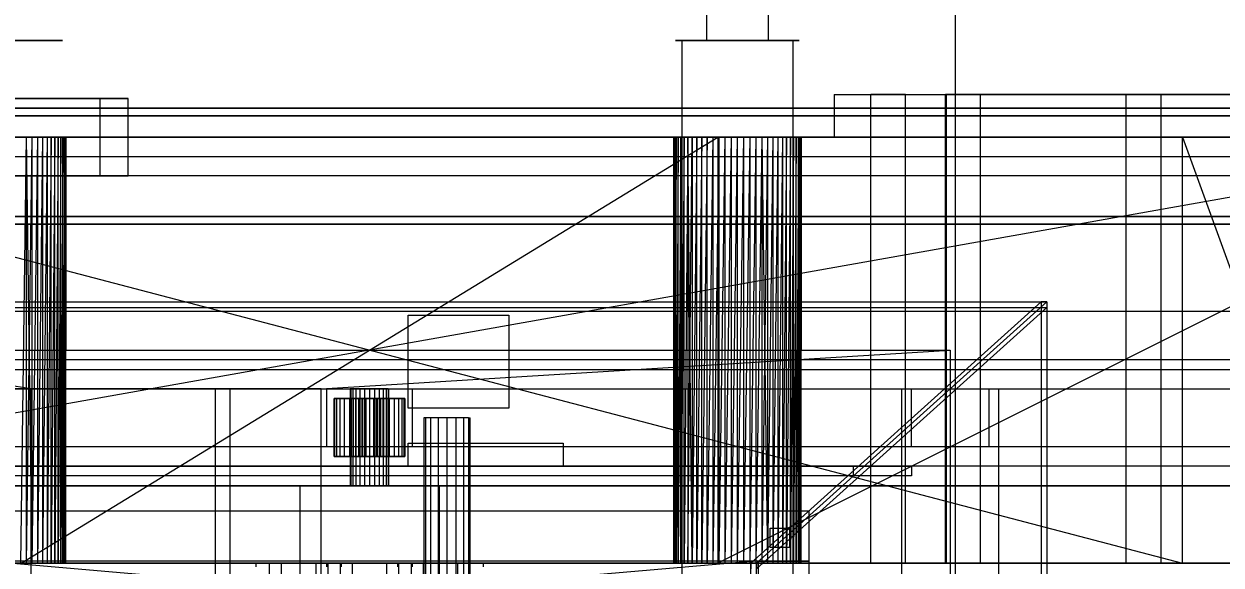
# Model space of a CAD drawing. Header units: millimetres. Extents: x -1970 to 34302, y -65268 to 6837.
# Drawn here: x 25550 to 26168, y -17791 to -17512 of the extents above; entities that cross this region are included whole.
import ezdxf

# ---------------------------------------------------------------- set-up
doc = ezdxf.new("R2010")
doc.units = ezdxf.units.MM
for name, color, linetype, lineweight in [('COTAS_P', 1, 'Continuous', 0), ('superior_briquetadora', 7, 'Continuous', 0), ('superior_C02', 7, 'Continuous', 0), ('superior_C02-briq', 7, 'Continuous', 0), ('superior_C05', 7, 'Continuous', 0)]:
    doc.layers.add(name, color=color, linetype=linetype, lineweight=lineweight)
doc.dimstyles.new('R19_100', dxfattribs={"dimtxt": 250, "dimasz": 150, "dimexe": 150, "dimexo": 80, "dimgap": 100, "dimtad": 1, "dimtih": 1, "dimtoh": 1, "dimdsep": 46, "dimcen": 0.09, "dimadec": 0, "dimazin": 0, "dimtfac": 1, "dimtdec": 4, "dimtofl": 0, "dimtmove": 0, "dimatfit": 3, "dimfxl": 1, "dimtolj": 1, "dimtzin": 0, "dimarcsym": 0})

# ---------------------------------------------------------------- blocks, each defined once
blk = doc.blocks.new('*D23')
at = {"layer": 'COTAS_P', "color": 0, "lineweight": -2, "transparency": 16777216}
for p, q in [((25128.19, -17920), (25128.19, -16950)), ((27628.19, -17920), (27628.19, -16950)), ((25278.19, -17100), (27478.19, -17100))]:
    blk.add_line(p, q, dxfattribs=at)
at = {"layer": 'COTAS_P', "color": 0, "transparency": 16777216}
for points in [[(25278.19, -17075), (25278.19, -17125), (25128.19, -17100)], [(27478.19, -17075), (27478.19, -17125), (27628.19, -17100)]]:
    blk.add_solid(points, dxfattribs=at)
at = {"layer": 'Defpoints', "color": 0, "transparency": 16777216}
for p in [(27628.19, -17100), (25128.19, -18000), (27628.19, -18000)]:
    blk.add_point(p, dxfattribs=at)

msp = doc.modelspace()

# ---------------------------------------------------------------- linework, layer by layer
at = {"layer": 'superior_briquetadora'}
for p, q in [((26030.804, -17250), (26030.804, -17800)), ((25902.25, -17280), (25902.25, -17520)), ((25934.124, -17280), (25934.124, -17520)), ((25551.7, -17520), (25537.777, -17520)), ((25538.597, -17520), (25552.439, -17520)), ((25551.96, -17520), (25545.704, -17520)), ((25546.115, -17520), (25552.244, -17520)), ((25562.947, -17520), (25551.7, -17520)), ((25555.488, -17520), (25551.96, -17520)), ((25552.244, -17520), (25555.59, -17520)), ((25552.439, -17520), (25563.459, -17520)), ((25555.59, -17520), (25555.488, -17520)), ((25569.29, -17520), (25562.947, -17520)), ((25563.459, -17520), (25569.473, -17520)), ((25569.473, -17520), (25569.29, -17520)), ((25889.536, -17520), (25886.189, -17520)), ((25886.189, -17520), (25889.18, -17520)), ((25889.18, -17520), (25897.916, -17520)), ((25898.557, -17520), (25889.536, -17520)), ((25889.536, -17520), (25889.536, -17800)), ((25897.916, -17520), (25910.667, -17520)), ((25911.466, -17520), (25898.557, -17520)), ((25902.25, -17520), (25900.388, -17520)), ((25900.388, -17520), (25902.052, -17520)), ((25902.052, -17520), (25906.911, -17520)), ((25907.268, -17520), (25902.25, -17520)), ((25906.911, -17520), (25914.004, -17520)), ((25914.448, -17520), (25907.268, -17520)), ((25910.667, -17520), (25924.907, -17520)), ((25925.706, -17520), (25911.466, -17520)), ((25914.004, -17520), (25921.925, -17520)), ((25922.369, -17520), (25914.448, -17520)), ((25921.925, -17520), (25929.105, -17520)), ((25929.462, -17520), (25922.369, -17520)), ((25924.907, -17520), (25937.816, -17520)), ((25938.457, -17520), (25925.706, -17520)), ((25929.105, -17520), (25934.124, -17520)), ((25934.321, -17520), (25929.462, -17520)), ((25934.124, -17520), (25935.985, -17520)), ((25935.985, -17520), (25934.321, -17520)), ((25937.816, -17520), (25946.837, -17520)), ((25947.193, -17520), (25938.457, -17520)), ((25946.837, -17520), (25950.184, -17520)), ((25946.837, -17520), (25946.837, -17800)), ((25950.184, -17520), (25947.193, -17520)), ((25968.187, -17548), (25969.353, -17548)), ((25968.187, -17548), (25968.187, -17570)), ((25969.353, -17548), (25972.836, -17548)), ((25972.836, -17548), (25978.584, -17548)), ((25978.584, -17548), (25986.514, -17548)), ((25986.514, -17548), (25996.509, -17548)), ((25987.187, -17790), (25987.187, -17548)), ((25988.078, -17548), (25987.187, -17548)), ((25990.575, -17548), (25988.078, -17548)), ((25994.184, -17548), (25990.575, -17548)), ((25998.189, -17548), (25994.184, -17548)), ((25996.509, -17548), (26008.425, -17548)), ((26001.798, -17548), (25998.189, -17548)), ((26004.295, -17548), (26001.798, -17548)), ((26005.187, -17548), (26004.295, -17548)), ((26005.187, -17790), (26005.187, -17548)), ((26008.425, -17548), (26022.087, -17548)), ((26022.087, -17548), (26037.296, -17548)), ((26025.848, -17790), (26025.848, -17548)), ((26026.74, -17548), (26025.848, -17548)), ((26026.187, -17548), (26026.187, -17790)), ((26027.923, -17548), (26026.187, -17548)), ((26029.237, -17548), (26026.74, -17548)), ((26033.074, -17548), (26027.923, -17548)), ((26032.846, -17548), (26029.237, -17548)), ((26036.851, -17548), (26032.846, -17548)), ((26041.464, -17548), (26033.074, -17548)), ((26040.46, -17548), (26036.851, -17548)), ((26037.296, -17548), (26053.831, -17548)), ((26042.957, -17548), (26040.46, -17548)), ((26052.808, -17548), (26041.464, -17548)), ((26043.848, -17548), (26042.957, -17548)), ((26043.848, -17790), (26043.848, -17548)), ((26066.718, -17548), (26052.808, -17548)), ((26053.831, -17548), (26071.45, -17548)), ((26082.721, -17548), (26066.718, -17548)), ((26071.45, -17548), (26089.896, -17548)), ((26100.273, -17548), (26082.721, -17548)), ((26089.896, -17548), (26108.901, -17548)), ((26118.775, -17548), (26100.273, -17548)), ((26108.901, -17548), (26128.187, -17548)), ((26137.598, -17548), (26118.775, -17548)), ((26119.187, -17790), (26119.187, -17548)), ((26120.078, -17548), (26119.187, -17548)), ((26122.575, -17548), (26120.078, -17548)), ((26126.184, -17548), (26122.575, -17548)), ((26130.189, -17548), (26126.184, -17548)), ((26128.187, -17548), (26147.472, -17548)), ((26133.798, -17548), (26130.189, -17548)), ((26136.295, -17548), (26133.798, -17548)), ((26137.187, -17548), (26136.295, -17548)), ((26137.187, -17790), (26137.187, -17548)), ((26156.1, -17548), (26137.598, -17548)), ((26147.472, -17548), (26166.477, -17548)), ((26173.652, -17548), (26156.1, -17548)), ((26166.477, -17548), (26184.923, -17548)), ((26742.28, -17555), (24692.28, -17555)), ((24693.734, -17555), (26743.734, -17555)), ((26762.639, -17555), (24712.639, -17555)), ((24714.093, -17555), (26764.093, -17555)), ((24693.734, -17559), (26743.734, -17559)), ((26762.639, -17559), (24712.639, -17559)), ((24628.187, -17570), (26828.187, -17570)), ((24748.187, -17570), (26708.187, -17570)), ((26348.187, -17570), (25108.187, -17790)), ((26348.187, -17570), (25108.187, -17570)), ((26348.187, -17570), (25121.52, -17570)), ((26624.187, -17570), (25121.52, -17570)), ((25308.187, -17570), (26148.187, -17570)), ((25308.187, -17570), (26148.187, -17790)), ((26148.187, -17570), (25541.421, -17570)), ((25544.625, -17570), (25911.749, -17570)), ((26148.187, -17570), (25544.625, -17570)), ((25914.952, -17570), (25544.625, -17570)), ((25550.815, -17570), (25547.766, -17790)), ((25550.815, -17570), (25547.766, -17570)), ((25547.766, -17570), (25908.607, -17570)), ((25547.766, -17570), (25911.749, -17570)), ((25550.815, -17570), (25548.187, -17570)), ((25553.743, -17570), (25548.187, -17570)), ((25556.52, -17570), (25548.187, -17570)), ((25559.122, -17570), (25548.187, -17570)), ((25561.521, -17570), (25548.187, -17570)), ((25563.696, -17570), (25548.187, -17570)), ((25565.625, -17570), (25548.187, -17570)), ((25908.187, -17570), (25548.187, -17570)), ((25548.187, -17790), (25908.187, -17570)), ((25553.743, -17570), (25550.815, -17790)), ((25550.815, -17570), (25550.815, -17790)), ((25553.743, -17570), (25550.815, -17570)), ((25550.815, -17570), (25905.558, -17570)), ((25550.815, -17570), (25908.607, -17570)), ((25550.815, -17570), (25553.743, -17790)), ((25556.52, -17570), (25553.743, -17790)), ((25553.743, -17570), (25553.743, -17790)), ((25556.52, -17570), (25553.743, -17570)), ((25553.743, -17570), (25902.63, -17570)), ((25905.558, -17570), (25553.743, -17570)), ((25559.122, -17570), (25556.52, -17790)), ((25556.52, -17570), (25556.52, -17790)), ((25559.122, -17570), (25556.52, -17570)), ((25556.52, -17570), (25897.252, -17570)), ((25556.52, -17570), (25899.853, -17570)), ((25556.52, -17570), (25902.63, -17570)), ((25561.521, -17570), (25559.122, -17790)), ((25559.122, -17570), (25559.122, -17790)), ((25561.521, -17570), (25559.122, -17570)), ((25559.122, -17570), (25897.252, -17570)), ((25563.696, -17570), (25561.521, -17790)), ((25561.521, -17570), (25561.521, -17790)), ((25563.696, -17570), (25561.521, -17570)), ((25561.521, -17570), (25894.852, -17570)), ((25897.252, -17570), (25561.521, -17570)), ((25565.625, -17570), (25563.696, -17790)), ((25563.696, -17790), (25563.696, -17570)), ((25565.625, -17570), (25563.696, -17570)), ((25563.696, -17570), (25892.677, -17570)), ((25894.852, -17570), (25563.696, -17570)), ((25567.29, -17570), (25565.625, -17790)), ((25565.625, -17790), (25565.625, -17570)), ((25567.29, -17570), (25565.625, -17570)), ((25565.625, -17570), (25908.187, -17570)), ((25565.625, -17570), (25890.748, -17570)), ((25565.625, -17570), (25889.083, -17570)), ((25565.625, -17570), (25892.677, -17570)), ((25568.675, -17570), (25567.29, -17790)), ((25567.29, -17790), (25567.29, -17570)), ((25568.675, -17570), (25567.29, -17570)), ((25567.29, -17570), (25889.083, -17570)), ((25569.766, -17570), (25568.675, -17790)), ((25568.675, -17790), (25568.675, -17570)), ((25569.766, -17570), (25568.675, -17570)), ((25568.675, -17570), (25889.083, -17570)), ((25568.675, -17570), (25887.699, -17570)), ((25886.608, -17570), (25568.675, -17570)), ((25570.552, -17570), (25569.766, -17790)), ((25569.766, -17790), (25569.766, -17570)), ((25570.552, -17570), (25569.766, -17570)), ((25569.766, -17570), (25886.608, -17570)), ((25885.821, -17570), (25569.766, -17570)), ((25569.766, -17570), (25887.699, -17570)), ((25571.028, -17570), (25570.552, -17790)), ((25570.552, -17790), (25570.552, -17570)), ((25571.028, -17570), (25570.552, -17570)), ((25570.552, -17570), (25885.821, -17570)), ((25571.187, -17570), (25571.028, -17790)), ((25571.028, -17790), (25571.028, -17570)), ((25571.187, -17570), (25571.028, -17570)), ((25571.028, -17570), (25885.821, -17570)), ((25571.028, -17570), (25885.345, -17570)), ((25885.187, -17570), (25571.028, -17570)), ((25571.187, -17790), (25571.187, -17570)), ((25571.187, -17570), (25885.187, -17570)), ((25571.187, -17570), (25885.345, -17570)), ((25885.345, -17570), (25885.187, -17790)), ((25885.187, -17570), (25885.187, -17790)), ((25885.345, -17570), (25885.187, -17570)), ((25885.345, -17570), (25885.345, -17790)), ((25885.821, -17790), (25885.345, -17570)), ((25885.821, -17570), (25885.345, -17570)), ((25885.345, -17790), (25885.821, -17570)), ((25886.608, -17570), (25885.821, -17790)), ((25885.821, -17570), (25885.821, -17790)), ((25886.608, -17570), (25885.821, -17570)), ((25887.699, -17570), (25886.608, -17790)), ((25886.608, -17790), (25886.608, -17570)), ((25887.699, -17570), (25886.608, -17570)), ((25889.083, -17570), (25887.699, -17790)), ((25887.699, -17790), (25887.699, -17570)), ((25889.083, -17570), (25887.699, -17570)), ((25890.748, -17570), (25889.083, -17790)), ((25889.083, -17790), (25889.083, -17570)), ((25890.748, -17570), (25889.083, -17570)), ((25892.677, -17570), (25890.748, -17790)), ((25890.748, -17790), (25890.748, -17570)), ((25892.677, -17570), (25890.748, -17570)), ((25890.748, -17570), (25908.187, -17570)), ((25892.677, -17570), (25892.677, -17790)), ((25894.852, -17790), (25892.677, -17570)), ((25894.852, -17570), (25892.677, -17570)), ((25908.187, -17570), (25892.677, -17570)), ((25892.677, -17790), (25894.852, -17570)), ((25897.252, -17570), (25894.852, -17790)), ((25894.852, -17570), (25894.852, -17790)), ((25897.252, -17570), (25894.852, -17570)), ((25894.852, -17570), (25908.187, -17570)), ((25899.853, -17570), (25897.252, -17790)), ((25897.252, -17790), (25897.252, -17570)), ((25899.853, -17570), (25897.252, -17570)), ((25897.252, -17570), (25908.187, -17570)), ((25902.63, -17570), (25899.853, -17790)), ((25899.853, -17790), (25899.853, -17570)), ((25902.63, -17570), (25899.853, -17570)), ((25899.853, -17570), (25908.187, -17570)), ((25905.558, -17570), (25902.63, -17790)), ((25902.63, -17790), (25902.63, -17570)), ((25905.558, -17570), (25902.63, -17570)), ((25902.63, -17570), (25908.187, -17570)), ((25908.607, -17570), (25905.558, -17790)), ((25905.558, -17570), (25905.558, -17790)), ((25908.607, -17570), (25905.558, -17570)), ((25905.558, -17570), (25908.187, -17570)), ((26348.187, -17570), (25908.187, -17570)), ((25908.187, -17570), (25908.187, -17790)), ((25908.607, -17570), (25908.187, -17570)), ((25911.749, -17570), (25908.187, -17570)), ((25914.952, -17570), (25908.187, -17570)), ((25918.187, -17570), (25908.187, -17570)), ((25921.421, -17570), (25908.187, -17570)), ((25924.625, -17570), (25908.187, -17570)), ((25927.766, -17570), (25908.187, -17570)), ((25930.815, -17570), (25908.187, -17570)), ((25933.743, -17570), (25908.187, -17570)), ((25936.52, -17570), (25908.187, -17570)), ((25939.122, -17570), (25908.187, -17570)), ((25941.521, -17570), (25908.187, -17570)), ((25943.696, -17570), (25908.187, -17570)), ((26228.187, -17570), (25908.187, -17570)), ((26348.187, -17570), (25908.187, -17790)), ((25911.749, -17570), (25908.607, -17790)), ((25908.607, -17570), (25908.607, -17790)), ((25911.749, -17570), (25908.607, -17570)), ((25914.952, -17570), (25911.749, -17790)), ((25911.749, -17570), (25911.749, -17790)), ((25914.952, -17570), (25911.749, -17570)), ((25918.187, -17570), (25914.952, -17790)), ((25914.952, -17570), (25914.952, -17790)), ((25918.187, -17570), (25914.952, -17570)), ((25914.952, -17570), (26148.187, -17570)), ((25921.421, -17570), (25918.187, -17790)), ((25918.187, -17570), (25918.187, -17790)), ((25921.421, -17570), (25918.187, -17570)), ((25918.187, -17570), (26148.187, -17570)), ((25924.625, -17570), (25921.421, -17790)), ((25921.421, -17570), (25921.421, -17790)), ((25924.625, -17570), (25921.421, -17570)), ((25921.421, -17570), (26148.187, -17570)), ((25927.766, -17570), (25924.625, -17790)), ((25924.625, -17570), (25924.625, -17790)), ((25927.766, -17570), (25924.625, -17570)), ((25924.625, -17570), (26148.187, -17570)), ((25930.815, -17570), (25927.766, -17790)), ((25927.766, -17570), (25927.766, -17790)), ((25930.815, -17570), (25927.766, -17570)), ((25927.766, -17570), (26148.187, -17570)), ((25933.743, -17570), (25930.815, -17790)), ((25930.815, -17570), (25930.815, -17790)), ((25933.743, -17570), (25930.815, -17570)), ((25930.815, -17570), (26148.187, -17570)), ((25930.815, -17570), (25933.743, -17790)), ((25936.52, -17570), (25933.743, -17790)), ((25933.743, -17570), (25933.743, -17790)), ((25936.52, -17570), (25933.743, -17570)), ((25933.743, -17570), (26148.187, -17570)), ((25939.122, -17570), (25936.52, -17790)), ((25936.52, -17570), (25936.52, -17790)), ((25939.122, -17570), (25936.52, -17570)), ((25936.52, -17570), (26148.187, -17570)), ((25941.521, -17570), (25939.122, -17790)), ((25939.122, -17570), (25939.122, -17790)), ((25941.521, -17570), (25939.122, -17570)), ((25939.122, -17570), (26148.187, -17570)), ((25943.696, -17570), (25941.521, -17790)), ((25941.521, -17570), (25941.521, -17790)), ((25943.696, -17570), (25941.521, -17570)), ((25941.521, -17570), (26148.187, -17570)), ((25945.625, -17570), (25943.696, -17790)), ((25943.696, -17790), (25943.696, -17570)), ((25945.625, -17570), (25943.696, -17570)), ((25943.696, -17570), (26148.187, -17570)), ((25943.696, -17570), (26228.187, -17570)), ((25947.29, -17570), (25945.625, -17790)), ((25945.625, -17790), (25945.625, -17570)), ((25947.29, -17570), (25945.625, -17570)), ((25945.625, -17570), (26148.187, -17570)), ((25945.625, -17570), (26228.187, -17570)), ((25948.675, -17570), (25947.29, -17790)), ((25947.29, -17790), (25947.29, -17570)), ((25948.675, -17570), (25947.29, -17570)), ((25947.29, -17570), (26148.187, -17570)), ((25947.29, -17570), (26228.187, -17570)), ((25949.766, -17570), (25948.675, -17790)), ((25948.675, -17790), (25948.675, -17570)), ((25949.766, -17570), (25948.675, -17570)), ((25948.675, -17570), (26148.187, -17570)), ((25948.675, -17570), (26228.187, -17570)), ((25950.552, -17570), (25949.766, -17790)), ((25949.766, -17790), (25949.766, -17570)), ((25950.552, -17570), (25949.766, -17570)), ((25949.766, -17570), (26148.187, -17570)), ((25949.766, -17570), (26228.187, -17570)), ((25951.028, -17570), (25950.552, -17790)), ((25950.552, -17790), (25950.552, -17570)), ((25951.028, -17570), (25950.552, -17570)), ((25950.552, -17570), (26148.187, -17570)), ((25951.187, -17570), (25951.028, -17790)), ((25951.028, -17790), (25951.028, -17570)), ((25951.187, -17570), (25951.028, -17570)), ((25951.028, -17570), (26148.187, -17570)), ((25951.187, -17790), (25951.187, -17570)), ((26148.187, -17570), (25951.187, -17570)), ((25968.187, -17570), (25969.353, -17570)), ((25969.353, -17570), (25972.836, -17570)), ((25972.836, -17570), (25978.584, -17570)), ((25978.584, -17570), (25986.514, -17570)), ((25986.514, -17570), (25996.509, -17570)), ((25996.509, -17570), (26008.425, -17570)), ((26008.425, -17570), (26022.087, -17570)), ((26022.087, -17570), (26037.296, -17570)), ((26037.296, -17570), (26053.831, -17570)), ((26053.831, -17570), (26071.45, -17570)), ((26071.45, -17570), (26089.896, -17570)), ((26089.896, -17570), (26108.901, -17570)), ((26108.901, -17570), (26128.187, -17570)), ((26128.187, -17570), (26147.472, -17570)), ((26147.472, -17570), (26166.477, -17570)), ((26148.187, -17570), (26228.187, -17570)), ((26148.187, -17790), (26148.187, -17570)), ((26148.187, -17570), (26228.187, -17790)), ((26166.477, -17570), (26184.923, -17570)), ((24628.187, -17580), (26828.187, -17580)), ((26828.187, -17590), (24628.187, -17590)), ((24692.28, -17615), (26742.28, -17615)), ((26743.734, -17611), (24693.734, -17611)), ((26743.734, -17615), (24693.734, -17615)), ((24712.639, -17611), (26762.639, -17611)), ((24712.639, -17615), (26762.639, -17615)), ((26764.093, -17615), (24714.093, -17615)), ((26828.187, -17660), (24628.187, -17660)), ((25378.187, -17655), (26078.187, -17655)), ((25378.187, -17658), (26078.187, -17658)), ((25925.187, -17790), (26075.187, -17655)), ((25928.187, -17790), (26078.187, -17655)), ((26078.187, -17658), (25928.187, -17793)), ((26075.187, -17655), (26075.187, -18305)), ((26078.187, -17655), (26075.187, -17655)), ((26078.187, -17655), (26078.187, -18305)), ((26078.187, -17655), (26078.187, -17658)), ((25748.187, -17710), (25748.187, -17662)), ((25748.187, -17662), (25800.187, -17662)), ((25800.187, -17662), (25800.187, -17710)), ((26828.187, -17685), (24628.187, -17685)), ((25800.187, -17710), (25748.187, -17710)), ((25757.1, -17715), (25756.187, -17715)), ((25756.187, -17715), (25756.187, -17815)), ((25759.701, -17715), (25757.1, -17715)), ((25757.1, -17715), (25757.1, -17815)), ((25763.594, -17715), (25759.701, -17715)), ((25759.701, -17715), (25759.701, -17815)), ((25768.187, -17715), (25763.594, -17715)), ((25763.594, -17715), (25763.594, -17815)), ((25772.779, -17715), (25768.187, -17715)), ((25768.187, -17715), (25768.187, -17815)), ((25776.672, -17715), (25772.779, -17715)), ((25772.779, -17715), (25772.779, -17815)), ((25779.273, -17715), (25776.672, -17715)), ((25776.672, -17715), (25776.672, -17815)), ((25779.273, -17715), (25780.187, -17715)), ((25779.273, -17715), (25779.273, -17815)), ((25780.187, -17815), (25780.187, -17715)), ((25748.187, -17740), (25748.187, -17728)), ((25748.187, -17728), (25828.187, -17728)), ((25828.187, -17728), (25828.187, -17740)), ((25448.187, -17740), (26008.187, -17740)), ((25828.187, -17740), (25748.187, -17740)), ((25978.187, -17745), (25978.187, -17740)), ((25978.187, -17740), (26008.187, -17740)), ((26008.187, -17740), (26008.187, -17745)), ((26008.187, -17745), (25448.187, -17745)), ((26008.187, -17745), (25978.187, -17745)), ((25501.187, -17763), (25955.187, -17763)), ((25955.187, -17763), (25955.187, -17789)), ((25935.187, -17782), (25935.187, -17772)), ((25935.187, -17772), (25945.187, -17772)), ((25945.187, -17772), (25945.187, -17782)), ((25945.187, -17782), (25935.187, -17782)), ((26708.187, -17790), (24748.187, -17790)), ((24832.187, -17790), (26334.853, -17790)), ((25108.187, -17790), (26348.187, -17790)), ((25108.187, -17790), (26334.853, -17790)), ((25308.187, -17790), (25914.952, -17790)), ((26148.187, -17790), (25308.187, -17790)), ((25308.187, -17790), (25911.749, -17790)), ((25955.187, -17789), (25501.187, -17789)), ((25928.187, -17790), (25528.187, -17790)), ((25925.187, -17789), (25531.187, -17789)), ((25531.187, -17789), (25613.187, -17796)), ((25541.421, -17790), (25911.749, -17790)), ((25908.607, -17790), (25544.625, -17790)), ((25911.749, -17790), (25544.625, -17790)), ((25547.766, -17790), (25550.815, -17790)), ((25905.558, -17790), (25547.766, -17790)), ((25908.607, -17790), (25547.766, -17790)), ((25548.187, -17790), (25908.187, -17790)), ((25561.521, -17790), (25548.187, -17790)), ((25548.187, -17790), (25563.696, -17790)), ((25559.122, -17790), (25548.187, -17790)), ((25548.187, -17790), (25565.625, -17790)), ((25556.52, -17790), (25548.187, -17790)), ((25553.743, -17790), (25548.187, -17790)), ((25550.815, -17790), (25548.187, -17790)), ((25550.815, -17790), (25553.743, -17790)), ((25550.815, -17790), (25902.63, -17790)), ((25905.558, -17790), (25550.815, -17790)), ((25553.743, -17790), (25556.52, -17790)), ((25899.853, -17790), (25553.743, -17790)), ((25902.63, -17790), (25553.743, -17790)), ((25556.52, -17790), (25559.122, -17790)), ((25899.853, -17790), (25556.52, -17790)), ((25559.122, -17790), (25561.521, -17790)), ((25894.852, -17790), (25559.122, -17790)), ((25897.252, -17790), (25559.122, -17790)), ((25899.853, -17790), (25559.122, -17790)), ((25561.521, -17790), (25563.696, -17790)), ((25561.521, -17790), (25892.677, -17790)), ((25894.852, -17790), (25561.521, -17790)), ((25563.696, -17790), (25565.625, -17790)), ((25563.696, -17790), (25890.748, -17790)), ((25892.677, -17790), (25563.696, -17790)), ((25565.625, -17790), (25567.29, -17790)), ((25565.625, -17790), (25890.748, -17790)), ((25889.083, -17790), (25565.625, -17790)), ((25565.625, -17790), (25908.187, -17790)), ((25567.29, -17790), (25568.675, -17790)), ((25567.29, -17790), (25889.083, -17790)), ((25887.699, -17790), (25567.29, -17790)), ((25568.675, -17790), (25569.766, -17790)), ((25568.675, -17790), (25887.699, -17790)), ((25886.608, -17790), (25568.675, -17790)), ((25569.766, -17790), (25570.552, -17790)), ((25886.608, -17790), (25569.766, -17790)), ((25570.552, -17790), (25571.028, -17790)), ((25570.552, -17790), (25886.608, -17790)), ((25885.821, -17790), (25570.552, -17790)), ((25885.345, -17790), (25570.552, -17790)), ((25571.028, -17790), (25571.187, -17790)), ((25885.345, -17790), (25571.028, -17790)), ((25571.028, -17790), (25885.187, -17790)), ((25571.187, -17790), (25885.345, -17790)), ((25885.187, -17790), (25571.187, -17790)), ((25669.542, -17792), (25669.542, -17790)), ((25669.542, -17790), (25713.542, -17790)), ((25676.542, -17796), (25676.542, -17790)), ((25676.542, -17790), (25682.542, -17790)), ((25682.542, -17790), (25682.542, -17796)), ((25700.542, -17796), (25700.542, -17790)), ((25700.542, -17790), (25706.542, -17790)), ((25706.187, -17792), (25706.187, -17790)), ((25706.187, -17790), (25750.187, -17790)), ((25706.542, -17790), (25706.542, -17796)), ((25713.187, -17796), (25713.187, -17790)), ((25713.187, -17790), (25719.187, -17790)), ((25713.542, -17790), (25713.542, -17792)), ((25719.187, -17790), (25719.187, -17796)), ((25737.187, -17796), (25737.187, -17790)), ((25737.187, -17790), (25743.187, -17790)), ((25742.831, -17792), (25742.831, -17790)), ((25742.831, -17790), (25786.831, -17790)), ((25743.187, -17790), (25743.187, -17796)), ((25749.831, -17796), (25749.831, -17790)), ((25749.831, -17790), (25755.831, -17790)), ((25750.187, -17790), (25750.187, -17792)), ((25755.831, -17790), (25755.831, -17796)), ((25773.831, -17796), (25773.831, -17790)), ((25773.831, -17790), (25779.831, -17790)), ((25779.831, -17790), (25779.831, -17796)), ((25786.831, -17790), (25786.831, -17792)), ((25843.187, -17796), (25925.187, -17789)), ((25885.187, -17790), (25885.345, -17790)), ((25885.345, -17790), (25885.821, -17790)), ((25885.821, -17790), (25886.608, -17790)), ((25886.608, -17790), (25887.699, -17790)), ((25887.699, -17790), (25889.083, -17790)), ((25889.083, -17790), (25890.748, -17790)), ((25890.748, -17790), (25892.677, -17790)), ((25890.748, -17790), (25908.187, -17790)), ((25892.677, -17790), (25894.852, -17790)), ((25892.677, -17790), (25908.187, -17790)), ((25894.852, -17790), (25897.252, -17790)), ((25894.852, -17790), (25908.187, -17790)), ((25897.252, -17790), (25899.853, -17790)), ((25897.252, -17790), (25908.187, -17790)), ((25899.853, -17790), (25902.63, -17790)), ((25899.853, -17790), (25908.187, -17790)), ((25902.63, -17790), (25905.558, -17790)), ((25902.63, -17790), (25908.187, -17790)), ((25905.558, -17790), (25908.607, -17790)), ((25905.558, -17790), (25908.187, -17790)), ((25908.187, -17790), (26348.187, -17790)), ((26228.187, -17790), (25908.187, -17790)), ((25941.521, -17790), (25908.187, -17790)), ((25908.187, -17790), (25943.696, -17790)), ((25939.122, -17790), (25908.187, -17790)), ((25936.52, -17790), (25908.187, -17790)), ((25933.743, -17790), (25908.187, -17790)), ((25930.815, -17790), (25908.187, -17790)), ((25927.766, -17790), (25908.187, -17790)), ((25924.625, -17790), (25908.187, -17790)), ((25921.421, -17790), (25908.187, -17790)), ((25918.187, -17790), (25908.187, -17790)), ((25914.952, -17790), (25908.187, -17790)), ((25911.749, -17790), (25908.187, -17790)), ((25908.607, -17790), (25908.187, -17790)), ((25908.607, -17790), (25911.749, -17790)), ((25911.749, -17790), (25914.952, -17790)), ((25914.952, -17790), (25918.187, -17790)), ((26148.187, -17790), (25914.952, -17790)), ((25918.187, -17790), (25921.421, -17790)), ((26148.187, -17790), (25918.187, -17790)), ((25921.421, -17790), (25924.625, -17790)), ((26148.187, -17790), (25921.421, -17790)), ((25924.625, -17790), (25927.766, -17790)), ((26148.187, -17790), (25924.625, -17790)), ((25925.187, -17789), (25925.187, -17793)), ((25925.187, -18170), (25925.187, -17790)), ((25928.187, -17790), (25925.187, -17790)), ((25927.766, -17790), (25930.815, -17790)), ((26148.187, -17790), (25927.766, -17790)), ((25928.187, -18170), (25928.187, -17790)), ((25928.187, -17790), (25928.187, -17793)), ((25929.187, -18171), (25929.187, -17789)), ((25929.187, -17789), (25955.187, -17789)), ((25930.815, -17790), (25933.743, -17790)), ((26148.187, -17790), (25930.815, -17790)), ((25933.743, -17790), (25936.52, -17790)), ((26148.187, -17790), (25933.743, -17790)), ((25936.52, -17790), (25939.122, -17790)), ((26148.187, -17790), (25936.52, -17790)), ((25939.122, -17790), (25941.521, -17790)), ((26148.187, -17790), (25939.122, -17790)), ((25941.521, -17790), (25943.696, -17790)), ((26148.187, -17790), (25941.521, -17790)), ((25943.696, -17790), (25945.625, -17790)), ((26228.187, -17790), (25943.696, -17790)), ((26148.187, -17790), (25943.696, -17790)), ((25945.625, -17790), (25947.29, -17790)), ((26228.187, -17790), (25945.625, -17790)), ((26148.187, -17790), (25945.625, -17790)), ((25947.29, -17790), (25948.675, -17790)), ((26228.187, -17790), (25947.29, -17790)), ((26148.187, -17790), (25947.29, -17790)), ((25948.675, -17790), (25949.766, -17790)), ((26228.187, -17790), (25948.675, -17790)), ((26148.187, -17790), (25948.675, -17790)), ((25949.766, -17790), (25950.552, -17790)), ((25949.766, -17790), (26228.187, -17790)), ((26148.187, -17790), (25949.766, -17790)), ((25950.552, -17790), (25951.028, -17790)), ((26148.187, -17790), (25950.552, -17790)), ((25951.028, -17790), (25951.187, -17790)), ((26148.187, -17790), (25951.028, -17790)), ((26148.187, -17790), (25951.187, -17790)), ((25955.187, -17789), (25955.187, -18171)), ((25988.078, -17790), (25987.187, -17790)), ((25990.575, -17790), (25988.078, -17790)), ((25994.184, -17790), (25990.575, -17790)), ((25998.189, -17790), (25994.184, -17790)), ((26001.798, -17790), (25998.189, -17790)), ((26004.295, -17790), (26001.798, -17790)), ((26005.187, -17790), (26004.295, -17790)), ((26026.74, -17790), (26025.848, -17790)), ((26027.923, -17790), (26026.187, -17790)), ((26029.237, -17790), (26026.74, -17790)), ((26033.074, -17790), (26027.923, -17790)), ((26032.846, -17790), (26029.237, -17790)), ((26036.851, -17790), (26032.846, -17790)), ((26041.464, -17790), (26033.074, -17790)), ((26040.46, -17790), (26036.851, -17790)), ((26042.957, -17790), (26040.46, -17790)), ((26052.808, -17790), (26041.464, -17790)), ((26043.848, -17790), (26042.957, -17790)), ((26066.718, -17790), (26052.808, -17790)), ((26082.721, -17790), (26066.718, -17790)), ((26100.273, -17790), (26082.721, -17790)), ((26118.775, -17790), (26100.273, -17790)), ((26137.598, -17790), (26118.775, -17790)), ((26120.078, -17790), (26119.187, -17790)), ((26122.575, -17790), (26120.078, -17790)), ((26126.184, -17790), (26122.575, -17790)), ((26130.189, -17790), (26126.184, -17790)), ((26133.798, -17790), (26130.189, -17790)), ((26136.295, -17790), (26133.798, -17790)), ((26137.187, -17790), (26136.295, -17790)), ((26156.1, -17790), (26137.598, -17790)), ((26228.187, -17790), (26148.187, -17790)), ((26173.652, -17790), (26156.1, -17790))]:
    msp.add_line(p, q, dxfattribs=at)
at = {"layer": 'superior_C02'}
for p, q in [((25588.78, -17550), (25077.14, -17550)), ((25091.753, -17550), (25603.394, -17550)), ((25588.78, -17550), (25588.78, -17590)), ((25603.394, -17550), (25588.78, -17550)), ((25603.394, -17590), (25603.394, -17550)), ((25077.14, -17590), (25588.78, -17590)), ((25091.753, -17590), (25603.394, -17590)), ((25588.78, -17590), (25603.394, -17590)), ((25648.658, -17700), (25113.109, -17700)), ((25120.416, -17700), (25655.964, -17700)), ((25648.658, -18300), (25648.658, -17700)), ((25648.658, -17700), (25655.964, -17700)), ((25655.964, -17700), (25655.964, -18300))]:
    msp.add_line(p, q, dxfattribs=at)
at = {"layer": 'superior_C02-briq'}
for p, q in [((25553.187, -17700), (25428.187, -17680)), ((25428.187, -17680), (26028.187, -17680)), ((25703.187, -17700), (26028.187, -17680)), ((26028.187, -17680), (26028.187, -18280)), ((25703.187, -17700), (25553.187, -17700)), ((25553.187, -17700), (25553.187, -18300)), ((25703.187, -18300), (25703.187, -17700))]:
    msp.add_line(p, q, dxfattribs=at)
at = {"layer": 'superior_C05'}
for p, q in [((25203.187, -17690), (27183.187, -17690)), ((25038.187, -17700), (27328.187, -17700)), ((25706.187, -17730), (25706.187, -17700)), ((25706.187, -17700), (25750.187, -17700)), ((25718.527, -17700), (25718.187, -17700)), ((25718.187, -17700), (25718.187, -17750)), ((25719.526, -17700), (25718.527, -17700)), ((25718.527, -17700), (25718.527, -17750)), ((25721.116, -17700), (25719.526, -17700)), ((25719.526, -17700), (25719.526, -17750)), ((25723.187, -17700), (25721.116, -17700)), ((25721.116, -17700), (25721.116, -17750)), ((25725.598, -17700), (25723.187, -17700)), ((25723.187, -17700), (25723.187, -17750)), ((25728.187, -17700), (25725.598, -17700)), ((25725.598, -17700), (25725.598, -17750)), ((25730.775, -17700), (25728.187, -17700)), ((25728.187, -17700), (25728.187, -17750)), ((25733.187, -17700), (25730.775, -17700)), ((25730.775, -17700), (25730.775, -17750)), ((25735.258, -17700), (25733.187, -17700)), ((25733.187, -17700), (25733.187, -17750)), ((25736.847, -17700), (25735.258, -17700)), ((25735.258, -17700), (25735.258, -17750)), ((25737.846, -17700), (25736.847, -17700)), ((25736.847, -17700), (25736.847, -17750)), ((25737.846, -17700), (25738.187, -17700)), ((25737.846, -17700), (25737.846, -17750)), ((25738.187, -17750), (25738.187, -17700)), ((25750.187, -17700), (25750.187, -17730)), ((26003.187, -18300), (26003.187, -17700)), ((26003.187, -17700), (26053.187, -17700)), ((26008.187, -17730), (26008.187, -17700)), ((26008.187, -17700), (26048.187, -17700)), ((26048.187, -17700), (26048.187, -17730)), ((26053.187, -17700), (26053.187, -18300)), ((25710.287, -17705), (25709.937, -17705)), ((25709.937, -17705), (25717.937, -17705)), ((25709.937, -17735), (25709.937, -17705)), ((25711.326, -17705), (25710.287, -17705)), ((25710.287, -17705), (25718.134, -17705)), ((25710.287, -17735), (25710.287, -17705)), ((25713.012, -17705), (25711.326, -17705)), ((25711.326, -17705), (25718.717, -17705)), ((25711.326, -17735), (25711.326, -17705)), ((25715.282, -17705), (25713.012, -17705)), ((25713.012, -17705), (25719.664, -17705)), ((25713.012, -17735), (25713.012, -17705)), ((25718.047, -17705), (25715.282, -17705)), ((25715.282, -17705), (25720.939, -17705)), ((25715.282, -17735), (25715.282, -17705)), ((25717.937, -17705), (25718.134, -17705)), ((25717.937, -17705), (25717.937, -17735)), ((25721.203, -17705), (25718.047, -17705)), ((25718.047, -17705), (25722.492, -17705)), ((25718.047, -17735), (25718.047, -17705)), ((25718.134, -17705), (25718.717, -17705)), ((25718.134, -17705), (25718.134, -17735)), ((25718.717, -17705), (25719.664, -17705)), ((25718.717, -17705), (25718.717, -17735)), ((25719.664, -17705), (25720.939, -17705)), ((25719.664, -17705), (25719.664, -17735)), ((25720.939, -17705), (25722.492, -17705)), ((25720.939, -17705), (25720.939, -17735)), ((25724.626, -17705), (25721.203, -17705)), ((25721.203, -17705), (25724.264, -17705)), ((25721.203, -17735), (25721.203, -17705)), ((25722.492, -17705), (25724.264, -17705)), ((25722.492, -17705), (25722.492, -17735)), ((25724.264, -17705), (25726.187, -17705)), ((25724.264, -17705), (25724.264, -17735)), ((25728.187, -17705), (25724.626, -17705)), ((25724.626, -17705), (25726.187, -17705)), ((25724.626, -17735), (25724.626, -17705)), ((25726.187, -17705), (25728.187, -17705)), ((25726.187, -17705), (25726.187, -17735)), ((25731.747, -17705), (25728.187, -17705)), ((25728.187, -17705), (25730.186, -17705)), ((25728.187, -17705), (25728.187, -17735)), ((25731.747, -17705), (25730.186, -17705)), ((25730.186, -17705), (25732.109, -17705)), ((25730.186, -17705), (25730.186, -17735)), ((25735.171, -17705), (25731.747, -17705)), ((25731.747, -17735), (25731.747, -17705)), ((25735.171, -17705), (25732.109, -17705)), ((25732.109, -17705), (25733.881, -17705)), ((25732.109, -17705), (25732.109, -17735)), ((25738.326, -17705), (25733.881, -17705)), ((25733.881, -17705), (25735.434, -17705)), ((25733.881, -17705), (25733.881, -17735)), ((25738.326, -17705), (25735.171, -17705)), ((25735.171, -17735), (25735.171, -17705)), ((25741.091, -17705), (25735.434, -17705)), ((25735.434, -17705), (25736.709, -17705)), ((25735.434, -17705), (25735.434, -17735)), ((25743.361, -17705), (25736.709, -17705)), ((25736.709, -17705), (25737.656, -17705)), ((25736.709, -17705), (25736.709, -17735)), ((25745.047, -17705), (25737.656, -17705)), ((25737.656, -17705), (25738.24, -17705)), ((25737.656, -17705), (25737.656, -17735)), ((25746.086, -17705), (25738.24, -17705)), ((25738.24, -17705), (25738.437, -17705)), ((25738.24, -17705), (25738.24, -17735)), ((25741.091, -17705), (25738.326, -17705)), ((25738.326, -17735), (25738.326, -17705)), ((25738.437, -17705), (25746.437, -17705)), ((25738.437, -17735), (25738.437, -17705)), ((25743.361, -17705), (25741.091, -17705)), ((25741.091, -17735), (25741.091, -17705)), ((25745.047, -17705), (25743.361, -17705)), ((25743.361, -17735), (25743.361, -17705)), ((25746.086, -17705), (25745.047, -17705)), ((25745.047, -17735), (25745.047, -17705)), ((25746.437, -17705), (25746.086, -17705)), ((25746.086, -17735), (25746.086, -17705)), ((25746.437, -17705), (25746.437, -17735)), ((27328.187, -17730), (25038.187, -17730)), ((25750.187, -17730), (25706.187, -17730)), ((26048.187, -17730), (26008.187, -17730)), ((27183.187, -17740), (25203.187, -17740)), ((25717.937, -17735), (25709.937, -17735)), ((25709.937, -17735), (25710.287, -17735)), ((25718.134, -17735), (25710.287, -17735)), ((25710.287, -17735), (25711.326, -17735)), ((25718.717, -17735), (25711.326, -17735)), ((25711.326, -17735), (25713.012, -17735)), ((25719.664, -17735), (25713.012, -17735)), ((25713.012, -17735), (25715.282, -17735)), ((25720.939, -17735), (25715.282, -17735)), ((25715.282, -17735), (25718.047, -17735)), ((25718.134, -17735), (25717.937, -17735)), ((25722.492, -17735), (25718.047, -17735)), ((25718.047, -17735), (25721.203, -17735)), ((25718.717, -17735), (25718.134, -17735)), ((25719.664, -17735), (25718.717, -17735)), ((25720.939, -17735), (25719.664, -17735)), ((25722.492, -17735), (25720.939, -17735)), ((25724.264, -17735), (25721.203, -17735)), ((25721.203, -17735), (25724.626, -17735)), ((25724.264, -17735), (25722.492, -17735)), ((25726.187, -17735), (25724.264, -17735)), ((25726.187, -17735), (25724.626, -17735)), ((25724.626, -17735), (25728.187, -17735)), ((25728.187, -17735), (25726.187, -17735)), ((25730.186, -17735), (25728.187, -17735)), ((25728.187, -17735), (25731.747, -17735)), ((25732.109, -17735), (25730.186, -17735)), ((25730.186, -17735), (25731.747, -17735)), ((25731.747, -17735), (25735.171, -17735)), ((25733.881, -17735), (25732.109, -17735)), ((25732.109, -17735), (25735.171, -17735)), ((25735.434, -17735), (25733.881, -17735)), ((25733.881, -17735), (25738.326, -17735)), ((25735.171, -17735), (25738.326, -17735)), ((25736.709, -17735), (25735.434, -17735)), ((25735.434, -17735), (25741.091, -17735)), ((25737.656, -17735), (25736.709, -17735)), ((25736.709, -17735), (25743.361, -17735)), ((25738.24, -17735), (25737.656, -17735)), ((25737.656, -17735), (25745.047, -17735)), ((25738.437, -17735), (25738.24, -17735)), ((25738.24, -17735), (25746.086, -17735)), ((25738.326, -17735), (25741.091, -17735)), ((25746.437, -17735), (25738.437, -17735)), ((25741.091, -17735), (25743.361, -17735)), ((25743.361, -17735), (25745.047, -17735)), ((25745.047, -17735), (25746.086, -17735)), ((25746.086, -17735), (25746.437, -17735)), ((27628.187, -17750), (25128.187, -17750)), ((25218.187, -17750), (27538.187, -17750)), ((25692.187, -17750), (25695.752, -17750)), ((25692.187, -17750), (25692.187, -18250)), ((25695.752, -17750), (25705.741, -17750)), ((25705.741, -17750), (25720.176, -17750)), ((25718.527, -17750), (25718.187, -17750)), ((25719.526, -17750), (25718.527, -17750)), ((25721.116, -17750), (25719.526, -17750)), ((25720.176, -17750), (25736.197, -17750)), ((25723.187, -17750), (25721.116, -17750)), ((25725.598, -17750), (25723.187, -17750)), ((25728.187, -17750), (25725.598, -17750)), ((25730.775, -17750), (25728.187, -17750)), ((25733.187, -17750), (25730.775, -17750)), ((25735.258, -17750), (25733.187, -17750)), ((25736.847, -17750), (25735.258, -17750)), ((25736.197, -17750), (25750.632, -17750)), ((25737.846, -17750), (25736.847, -17750)), ((25738.187, -17750), (25737.846, -17750)), ((25750.632, -17750), (25760.621, -17750)), ((25760.621, -17750), (25764.187, -17750)), ((25764.187, -17750), (25764.187, -18250)), ((26003.187, -18250), (26003.187, -17750)), ((26003.187, -17750), (26053.187, -17750)), ((26053.187, -17750), (26053.187, -18250))]:
    msp.add_line(p, q, dxfattribs=at)

# ---------------------------------------------------------------- dimensions: what is measured, and where the dimension line sits
at = {"layer": 'COTAS_P'}
dim = msp.add_aligned_dim(p1=(25128.187, -18000), p2=(27628.187, -18000), distance=900, text='<> P', dimstyle='R19_100', dxfattribs=at)
dim.commit()
dim.dimension.update_dxf_attribs({"geometry": '*D23', "text_midpoint": (26378.187, -17100)})

doc.saveas('drawing.dxf')
